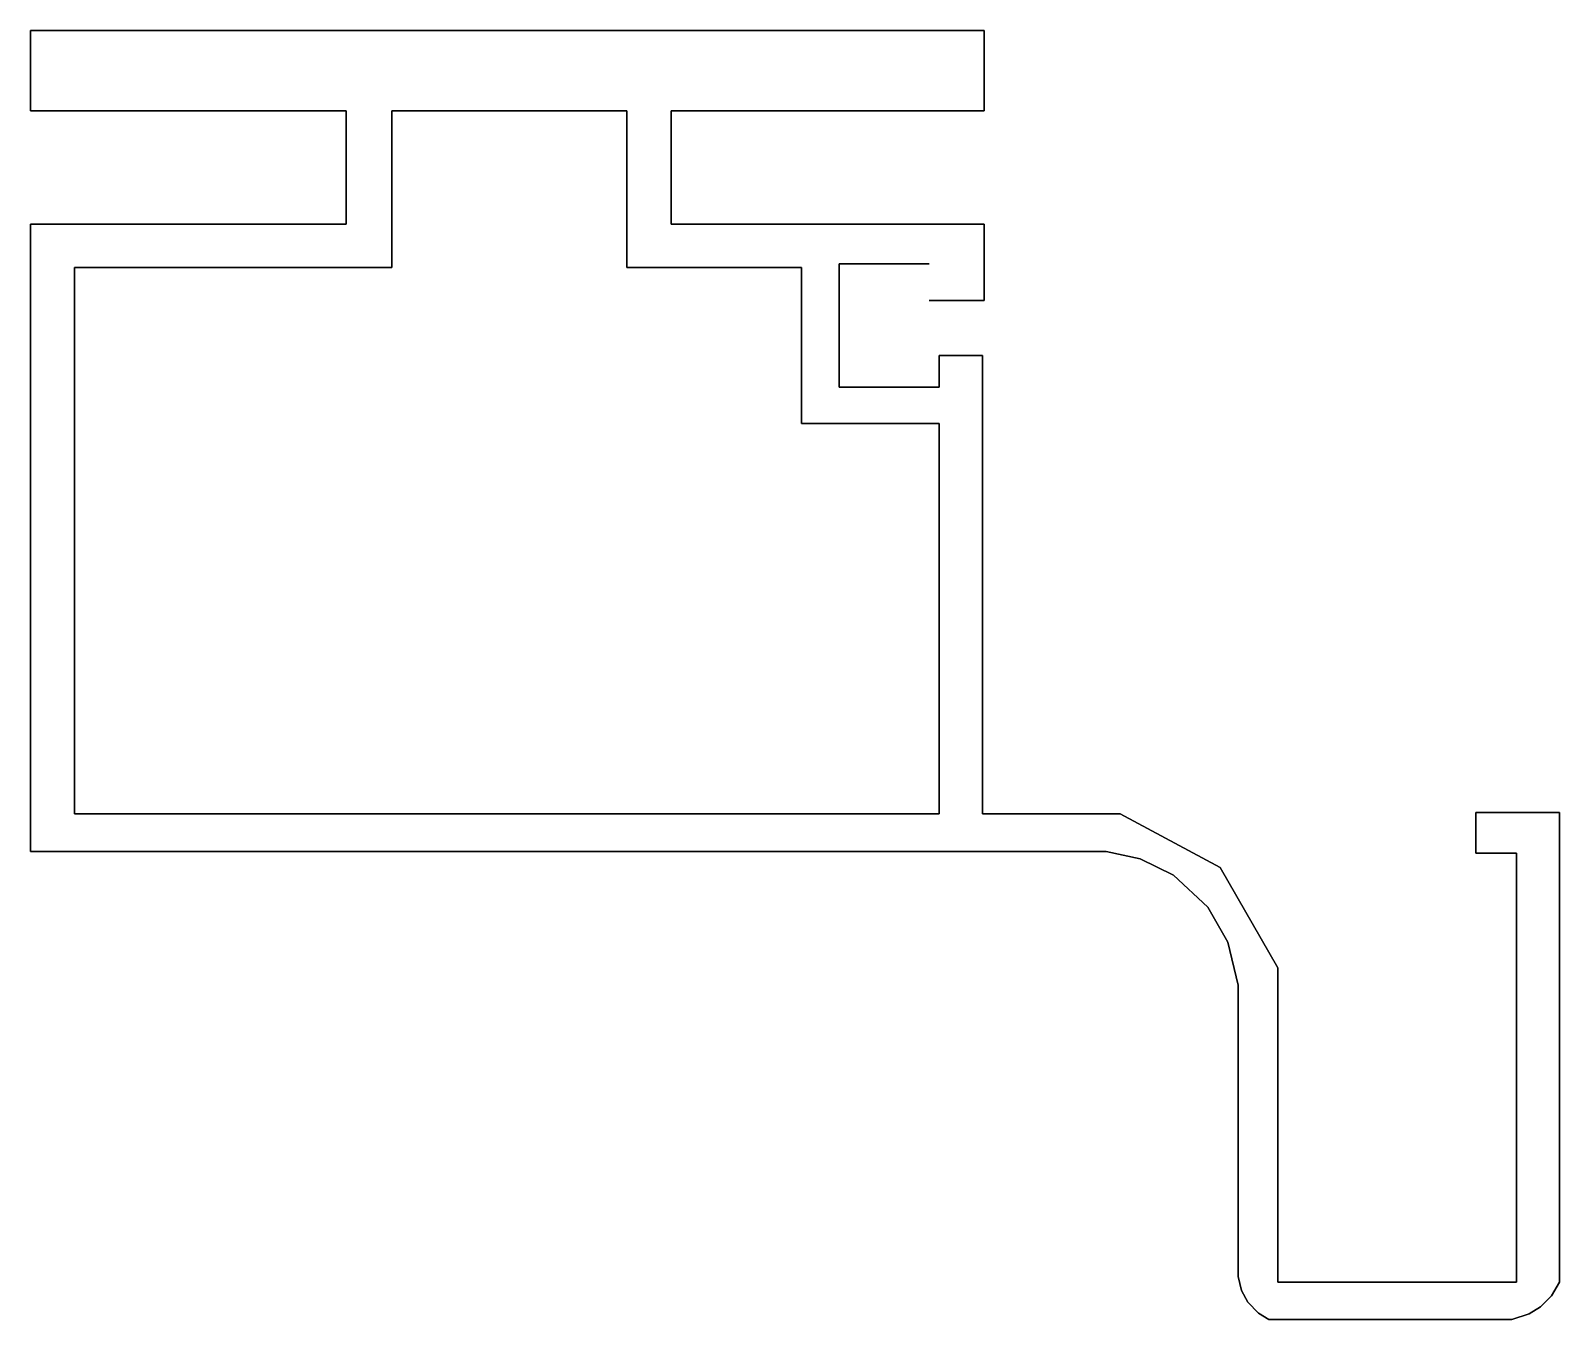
# Model space of a CAD drawing. Extents: x 0 to 48.1, y 0 to 40.6.
import ezdxf

# ---------------------------------------------------------------- set-up
doc = ezdxf.new("R2010")
doc.units = 0
doc.layers.get('0').update_dxf_attribs({"linetype": 'CONTINUOUS'})

msp = doc.modelspace()

# ---------------------------------------------------------------- linework, layer by layer
for p, q in [((34.912, 14.493, 50), (34.912, 14.493)), ((35.962, 13.976, 50), (35.962, 13.976)), ((37.043, 12.975, 50), (37.043, 12.975)), ((37.679, 11.871, 50), (37.679, 11.871)), ((38.106, 0.906, 50), (38.106, 0.906)), ((38.302, 0.547, 50), (38.302, 0.547)), ((47.86, 0.743), (47.86, 0.743, 50)), ((38.644, 0.193), (38.644, 0.193, 50)), ((47.155, 0.171, 50), (47.155, 0.171)), ((47.512, 0.392, 50), (47.512, 0.392))]:
    msp.add_line(p, q)
for points in [[(30.009, 40.56, 50), (0, 40.56, 50), (0, 40.56), (30.009, 40.56)], [(0, 38.032, 50), (0, 40.56, 50), (0, 40.56), (0, 38.032)], [(30.009, 38.032, 50), (30.009, 40.56, 50), (30.009, 40.56), (30.009, 38.032)], [(9.934, 38.032, 50), (0, 38.032, 50), (0, 38.032), (9.934, 38.032)], [(9.934, 34.471, 50), (9.934, 38.032, 50), (9.934, 38.032), (9.934, 34.471)], [(18.767, 38.032, 50), (11.366, 38.032, 50), (11.366, 38.032), (18.767, 38.032)], [(11.366, 33.107, 50), (11.366, 38.032, 50), (11.366, 38.032), (11.366, 33.107)], [(18.767, 33.107, 50), (18.767, 38.032, 50), (18.767, 38.032), (18.767, 33.107)], [(20.155, 34.471, 50), (20.155, 38.032, 50), (20.155, 38.032), (20.155, 34.471)], [(20.155, 38.032, 50), (30.009, 38.032, 50), (30.009, 38.032), (20.155, 38.032)], [(9.934, 34.471, 50), (0, 34.471, 50), (0, 34.471), (9.934, 34.471)], [(0, 14.721, 50), (0, 34.471, 50), (0, 34.471), (0, 14.721)], [(30.009, 34.471, 50), (20.155, 34.471, 50), (20.155, 34.471), (30.009, 34.471)], [(30.009, 32.063, 50), (30.009, 34.471, 50), (30.009, 34.471), (30.009, 32.063)], [(28.279, 33.215, 50), (25.449, 33.215, 50), (25.449, 33.215), (28.279, 33.215)], [(25.449, 29.34, 50), (25.449, 33.215, 50), (25.449, 33.215), (25.449, 29.34)], [(11.366, 33.107, 50), (1.387, 33.107, 50), (1.387, 33.107), (11.366, 33.107)], [(1.387, 15.908, 50), (1.387, 33.107, 50), (1.387, 33.107), (1.387, 15.908)], [(24.26, 33.107, 50), (18.767, 33.107, 50), (18.767, 33.107), (24.26, 33.107)], [(24.26, 28.197, 50), (24.26, 33.107, 50), (24.26, 33.107), (24.26, 28.197)], [(30.009, 32.063), (29.956, 32.063, 50), (28.279, 32.063, 50), (28.279, 32.063)], [(28.593, 29.34, 50), (28.593, 30.335, 50), (28.593, 30.335), (28.593, 29.34)], [(29.956, 30.335, 50), (28.593, 30.335, 50), (28.593, 30.335), (29.956, 30.335)], [(29.956, 15.908, 50), (29.956, 30.335, 50), (29.956, 30.335), (29.956, 15.908)], [(28.593, 29.34, 50), (25.449, 29.34, 50), (25.449, 29.34), (28.593, 29.34)], [(28.593, 28.197, 50), (24.26, 28.197, 50), (24.26, 28.197), (28.593, 28.197)], [(28.593, 15.908, 50), (28.593, 28.197, 50), (28.593, 28.197), (28.593, 15.908)], [(28.593, 15.908, 50), (1.387, 15.908, 50), (1.387, 15.908), (28.593, 15.908)], [(34.287, 15.908, 50), (29.956, 15.908, 50), (29.956, 15.908), (34.287, 15.908)], [(37.432, 14.223, 50), (34.287, 15.908, 50), (34.287, 15.908), (37.432, 14.223)], [(45.484, 14.674, 50), (45.484, 15.952, 50), (45.484, 15.952), (45.484, 14.674)], [(48.11, 15.952, 50), (45.484, 15.952, 50), (45.484, 15.952), (48.11, 15.952)], [(48.11, 1.171, 50), (48.11, 15.952, 50), (48.11, 15.952), (48.11, 1.171)], [(0, 14.721, 50), (0, 14.721, 50), (0, 14.721)], [(33.85, 14.721, 50), (0, 14.721, 50), (0, 14.721), (33.85, 14.721)], [(34.912, 14.493, 50), (33.85, 14.721, 50), (33.85, 14.721), (34.912, 14.493)], [(35.962, 13.976, 50), (34.912, 14.493, 50), (34.912, 14.493), (35.962, 13.976)], [(46.763, 14.674, 50), (45.484, 14.674, 50), (45.484, 14.674), (46.763, 14.674)], [(46.763, 1.171, 50), (46.763, 14.674, 50), (46.763, 14.674), (46.763, 1.171)], [(37.043, 12.975, 50), (35.962, 13.976, 50), (35.962, 13.976), (37.043, 12.975)], [(39.254, 11.066, 50), (37.432, 14.223, 50), (37.432, 14.223), (39.254, 11.066)], [(37.679, 11.871, 50), (37.043, 12.975, 50), (37.043, 12.975), (37.679, 11.871)], [(37.998, 10.517, 50), (37.679, 11.871, 50), (37.679, 11.871), (37.998, 10.517)], [(39.254, 1.171, 50), (39.254, 11.066, 50), (39.254, 11.066), (39.254, 1.171)], [(37.998, 1.351, 50), (37.998, 10.517, 50), (37.998, 10.517), (37.998, 1.351)], [(38.106, 0.906, 50), (37.998, 1.351, 50), (37.998, 1.351), (38.106, 0.906)], [(46.763, 1.171, 50), (39.254, 1.171, 50), (39.254, 1.171), (46.763, 1.171)], [(48.11, 1.171, 50), (47.86, 0.743, 50), (47.86, 0.743), (48.11, 1.171)], [(38.302, 0.547, 50), (38.106, 0.906, 50), (38.106, 0.906), (38.302, 0.547)], [(38.644, 0.193, 50), (38.302, 0.547, 50), (38.302, 0.547), (38.644, 0.193)], [(47.86, 0.743, 50), (47.512, 0.392, 50), (47.512, 0.392), (47.86, 0.743)], [(38.964, 0, 50), (38.644, 0.193, 50), (38.644, 0.193), (38.964, 0)], [(46.611, 0, 50), (38.964, 0, 50), (38.964, 0), (46.611, 0)], [(47.155, 0.171, 50), (46.611, 0, 50), (46.611, 0), (47.155, 0.171)], [(47.512, 0.392, 50), (47.155, 0.171, 50), (47.155, 0.171), (47.512, 0.392)]]:
    msp.add_3dface(points)

doc.saveas('drawing.dxf')
